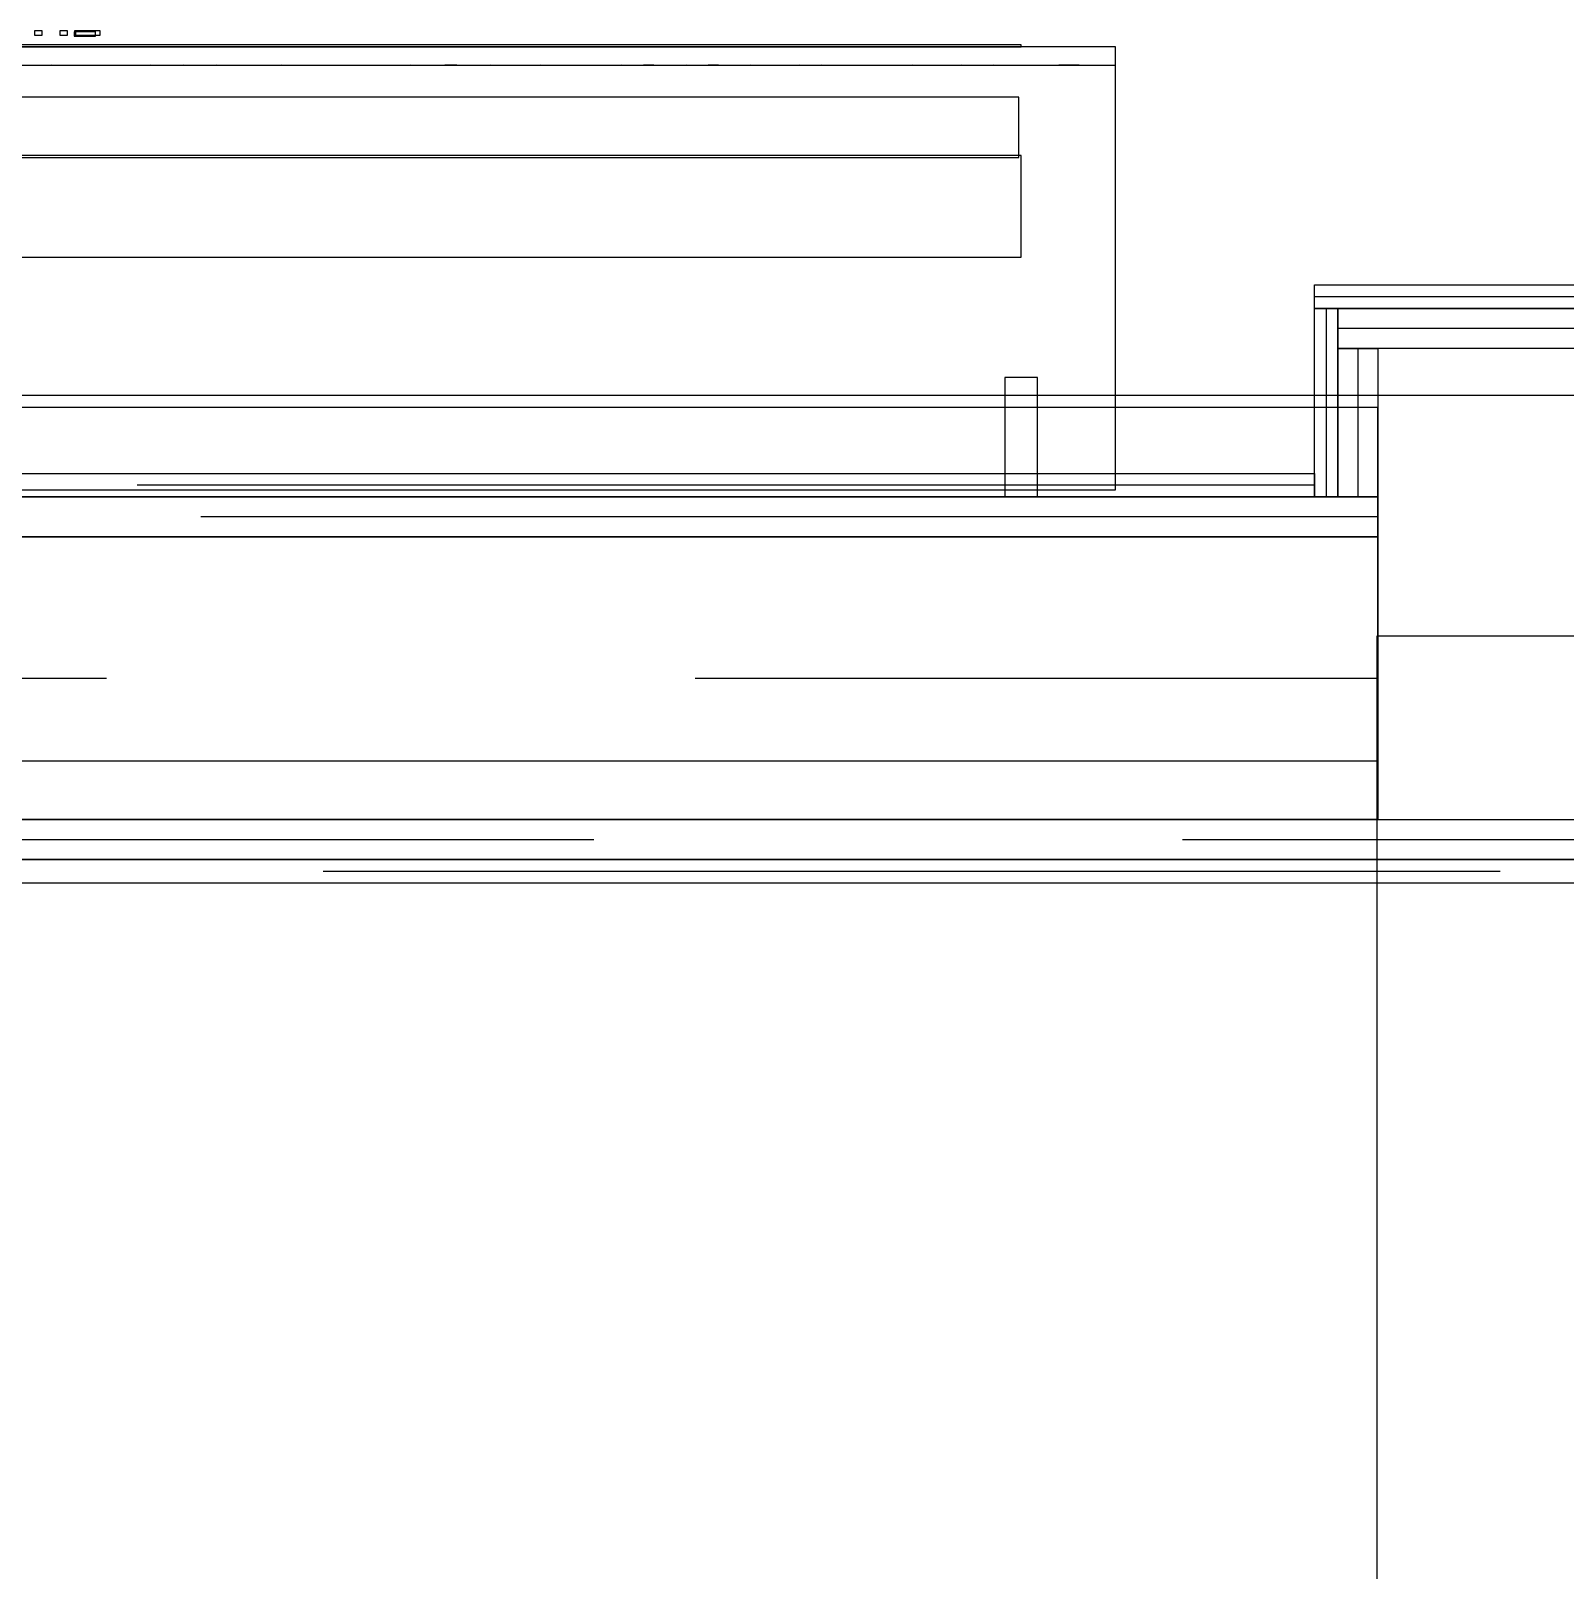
# Model space of a CAD drawing. Extents: x -23.2 to 18.8, y -18.4 to 11.3.
# Drawn here: x -2.958 to -2.307, y -0.323 to 0.331 of the extents above; entities that cross this region are included whole.
import ezdxf

# ---------------------------------------------------------------- set-up
doc = ezdxf.new("R2010")
doc.units = 0
doc.linetypes.add('Dashed', pattern=[0.75, 0.5, -0.25])
for name, color, linetype in [('BUILDINGELEMENTPROXY', 8, 'Continuous'), ('EJE_MUROS', 8, 'Continuous'), ('LOSAS', 3, 'Continuous'), ('MUROS', 7, 'Continuous'), ('VIGAS', 5, 'Continuous')]:
    doc.layers.add(name, color=color, linetype=linetype)

msp = doc.modelspace()

# ---------------------------------------------------------------- linework, layer by layer
at = {"layer": 'BUILDINGELEMENTPROXY'}
for p, q in [((-2.95347, 0.33082, 2.9557), (-2.95671, 0.33082, 2.9557)), ((-2.95671, 0.33082, 2.9557), (-2.95671, 0.32902, 2.95576)), ((-2.95671, 0.32902, 2.95576), (-2.95347, 0.32902, 2.95576)), ((-2.95347, 0.32902, 2.95576), (-2.95347, 0.33082, 2.9557)), ((-2.94282, 0.33082, 2.9557), (-2.94606, 0.33082, 2.9557)), ((-2.94606, 0.33082, 2.9557), (-2.94606, 0.32902, 2.95576)), ((-2.94606, 0.32902, 2.95576), (-2.94282, 0.32902, 2.95576)), ((-2.94282, 0.32902, 2.95576), (-2.94282, 0.33082, 2.9557)), ((-2.93081, 0.3304, 2.94252), (-2.93999, 0.3304, 2.94252)), ((-2.93999, 0.3304, 2.94252), (-2.93999, 0.3286, 2.94258)), ((-2.93999, 0.3286, 2.94258), (-2.93081, 0.3286, 2.94258)), ((-2.92893, 0.33082, 2.9557), (-2.93976, 0.33082, 2.9557)), ((-2.93976, 0.33082, 2.9557), (-2.93976, 0.32902, 2.95576)), ((-2.93976, 0.32902, 2.95576), (-2.92893, 0.32902, 2.95576)), ((-2.93081, 0.33062, 2.94935), (-2.93929, 0.33062, 2.94935)), ((-2.93929, 0.33062, 2.94935), (-2.93929, 0.32882, 2.9494)), ((-2.93929, 0.32882, 2.9494), (-2.93081, 0.32882, 2.9494)), ((-2.93081, 0.32882, 2.9494), (-2.93081, 0.33062, 2.94935)), ((-2.93081, 0.3286, 2.94258), (-2.93081, 0.3304, 2.94252)), ((-2.92893, 0.32902, 2.95576), (-2.92893, 0.33082, 2.9557)), ((-2.49766, 0.32406, 3.0193), (-3.43766, 0.32406, 3.0193)), ((-2.53766, 0.32487, 2.86913), (-3.39766, 0.32487, 2.86913)), ((-3.39766, 0.32403, 2.86913), (-2.53766, 0.32403, 2.86913)), ((-2.53766, 0.32403, 2.86913), (-2.53766, 0.32487, 2.86913)), ((-2.49766, 0.31886, 3.0249), (-2.49766, 0.32406, 3.0193)), ((-2.49766, 0.31605, 3.02449), (-3.43766, 0.31605, 3.02449)), ((-2.96082, 0.31629, 3.02506), (-2.95425, 0.31628, 3.02505)), ((-2.95425, 0.31628, 3.02505), (-2.94968, 0.31631, 3.02508)), ((-2.94968, 0.31631, 3.02508), (-2.94392, 0.31629, 3.02506)), ((-2.94392, 0.31629, 3.02506), (-2.9391, 0.31629, 3.02506)), ((-2.9391, 0.31629, 3.02506), (-2.93452, 0.31628, 3.02505)), ((-2.93452, 0.31628, 3.02505), (-2.92764, 0.31629, 3.02506)), ((-2.92764, 0.31629, 3.02506), (-2.92309, 0.31629, 3.02506)), ((-2.92309, 0.31629, 3.02506), (-2.91707, 0.31628, 3.02505)), ((-2.91707, 0.31628, 3.02505), (-2.91258, 0.31624, 3.025)), ((-2.91258, 0.31624, 3.025), (-2.90768, 0.31632, 3.02509)), ((-2.90768, 0.31632, 3.02509), (-2.90242, 0.31629, 3.02506)), ((-2.90242, 0.31629, 3.02506), (-2.89789, 0.31622, 3.02499)), ((-2.89789, 0.31622, 3.02499), (-2.89357, 0.3164, 3.02515)), ((-2.89357, 0.3164, 3.02515), (-2.8891, 0.31626, 3.02503)), ((-2.8891, 0.31626, 3.02503), (-2.88433, 0.31626, 3.02503)), ((-2.88433, 0.31626, 3.02503), (-2.87949, 0.31635, 3.02512)), ((-2.87949, 0.31635, 3.02512), (-2.87466, 0.31626, 3.02503)), ((-2.87466, 0.31626, 3.02503), (-2.86987, 0.31626, 3.02503)), ((-2.86987, 0.31626, 3.02503), (-2.86301, 0.31627, 3.02504)), ((-2.86301, 0.31627, 3.02504), (-2.85654, 0.31629, 3.02506)), ((-2.85654, 0.31629, 3.02506), (-2.85197, 0.31633, 3.0251)), ((-2.85197, 0.31633, 3.0251), (-2.84685, 0.31624, 3.02501)), ((-2.84685, 0.31624, 3.02501), (-2.84065, 0.31627, 3.02504)), ((-2.84065, 0.31627, 3.02504), (-2.83588, 0.31629, 3.02506)), ((-2.83588, 0.31629, 3.02506), (-2.83133, 0.31629, 3.02507)), ((-2.83133, 0.31629, 3.02507), (-2.82445, 0.31628, 3.02505)), ((-2.82445, 0.31628, 3.02505), (-2.81757, 0.31629, 3.02506)), ((-2.81757, 0.31629, 3.02506), (-2.81302, 0.31629, 3.02506)), ((-2.81302, 0.31629, 3.02506), (-2.80635, 0.31629, 3.02506)), ((-2.80635, 0.31629, 3.02506), (-2.80185, 0.31625, 3.02501)), ((-2.80185, 0.31625, 3.02501), (-2.79693, 0.31639, 3.02514)), ((-2.79693, 0.31639, 3.02514), (-2.79207, 0.31629, 3.02507)), ((-2.79207, 0.31629, 3.02507), (-2.78752, 0.31623, 3.02499)), ((-2.78752, 0.31623, 3.02499), (-2.78242, 0.31631, 3.02508)), ((-2.78242, 0.31631, 3.02508), (-2.77742, 0.31631, 3.02508)), ((-2.77742, 0.31631, 3.02508), (-2.77271, 0.31623, 3.02499)), ((-2.77271, 0.31623, 3.02499), (-2.76765, 0.31628, 3.02506)), ((-2.76765, 0.31628, 3.02506), (-2.76289, 0.31634, 3.0251)), ((-2.76289, 0.31634, 3.0251), (-2.75796, 0.31624, 3.025)), ((-2.75796, 0.31624, 3.025), (-2.75285, 0.31627, 3.02504)), ((-2.75285, 0.31627, 3.02504), (-2.74645, 0.31629, 3.02506)), ((-2.74645, 0.31629, 3.02506), (-2.74189, 0.31633, 3.0251)), ((-2.74189, 0.31633, 3.0251), (-2.73681, 0.31625, 3.02501)), ((-2.73681, 0.31625, 3.02501), (-2.72922, 0.31625, 3.02502)), ((-2.72922, 0.31625, 3.02502), (-2.72469, 0.31628, 3.02505)), ((-2.72469, 0.31628, 3.02505), (-2.71678, 0.31627, 3.02504)), ((-2.71678, 0.31627, 3.02504), (-2.71202, 0.31629, 3.02506)), ((-2.71202, 0.31629, 3.02506), (-2.70749, 0.31632, 3.02509)), ((-2.70749, 0.31632, 3.02509), (-2.70259, 0.31626, 3.02503)), ((-2.70259, 0.31626, 3.02503), (-2.69817, 0.3163, 3.02507)), ((-2.69817, 0.3163, 3.02507), (-2.69373, 0.31632, 3.02509)), ((-2.69373, 0.31632, 3.02509), (-2.68913, 0.31625, 3.02502)), ((-2.68913, 0.31625, 3.02502), (-2.6845, 0.31629, 3.02506)), ((-2.6845, 0.31629, 3.02506), (-2.67997, 0.31632, 3.02509)), ((-2.67997, 0.31632, 3.02509), (-2.67507, 0.31626, 3.02503)), ((-2.67507, 0.31626, 3.02503), (-2.67065, 0.3163, 3.02507)), ((-2.67065, 0.3163, 3.02507), (-2.66621, 0.31632, 3.02509)), ((-2.66621, 0.31632, 3.02509), (-2.66161, 0.31625, 3.02502)), ((-2.66161, 0.31625, 3.02502), (-2.65698, 0.31629, 3.02506)), ((-2.65698, 0.31629, 3.02506), (-2.65245, 0.31632, 3.02509)), ((-2.65245, 0.31632, 3.02509), (-2.64755, 0.31626, 3.02503)), ((-2.64755, 0.31626, 3.02503), (-2.64111, 0.31627, 3.02504)), ((-2.64111, 0.31627, 3.02504), (-2.63634, 0.31629, 3.02506)), ((-2.63634, 0.31629, 3.02506), (-2.63181, 0.31632, 3.02509)), ((-2.63181, 0.31632, 3.02509), (-2.62691, 0.31626, 3.02503)), ((-2.62691, 0.31626, 3.02503), (-2.62249, 0.3163, 3.02507)), ((-2.62249, 0.3163, 3.02507), (-2.61805, 0.31629, 3.02506)), ((-2.61805, 0.31629, 3.02506), (-2.61117, 0.31628, 3.02505)), ((-2.61117, 0.31628, 3.02505), (-2.60663, 0.31629, 3.02506)), ((-2.60663, 0.31629, 3.02506), (-2.60176, 0.31625, 3.02502)), ((-2.60176, 0.31625, 3.02502), (-2.59748, 0.31624, 3.025)), ((-2.59748, 0.31624, 3.025), (-2.5932, 0.31627, 3.02504)), ((-2.5932, 0.31627, 3.02504), (-2.58851, 0.31625, 3.02502)), ((-2.58851, 0.31625, 3.02502), (-2.58365, 0.31638, 3.02514)), ((-2.58365, 0.31638, 3.02514), (-2.57888, 0.31624, 3.02501)), ((-2.57888, 0.31624, 3.02501), (-2.57378, 0.31627, 3.02504)), ((-2.57378, 0.31627, 3.02504), (-2.56756, 0.31629, 3.02506)), ((-2.56756, 0.31629, 3.02506), (-2.56301, 0.3163, 3.02508)), ((-2.56301, 0.3163, 3.02508), (-2.55614, 0.31627, 3.02504)), ((-2.55614, 0.31627, 3.02504), (-2.54926, 0.3163, 3.02507)), ((-2.54926, 0.3163, 3.02507), (-2.54472, 0.31629, 3.02506)), ((-2.54472, 0.31629, 3.02506), (-2.53973, 0.31624, 3.02501)), ((-2.53973, 0.31624, 3.02501), (-2.53555, 0.31624, 3.02501)), ((-2.53555, 0.31624, 3.02501), (-2.53137, 0.31625, 3.02502)), ((-2.53137, 0.31625, 3.02502), (-2.52653, 0.31626, 3.02504)), ((-2.52653, 0.31626, 3.02504), (-2.52174, 0.31635, 3.02512)), ((-2.52174, 0.31635, 3.02512), (-2.51741, 0.31631, 3.02508)), ((-2.51741, 0.31631, 3.02508), (-2.51306, 0.3163, 3.02507)), ((-2.51306, 0.3163, 3.02507), (-2.50844, 0.31629, 3.02506)), ((-2.50844, 0.31629, 3.02506), (-2.50359, 0.31629, 3.02506)), ((-2.50359, 0.31629, 3.02506), (-2.49766, 0.31629, 3.02506)), ((-2.49766, 0.31765, 3.02529), (-2.49766, 0.31886, 3.0249)), ((-2.49766, 0.31685, 3.02529), (-2.49766, 0.31765, 3.02529)), ((-2.49766, 0.31629, 3.02506), (-2.49766, 0.31685, 3.02529)), ((-2.49766, 0.31345, 3.02709), (-2.49766, 0.31605, 3.02449)), ((-2.49766, 0.28545, 3.03559), (-2.49766, 0.31345, 3.02709)), ((-2.53866, 0.30261, 2.80264), (-3.39666, 0.30261, 2.80264)), ((-2.53866, 0.30174, 2.80314), (-2.53866, 0.30261, 2.80264)), ((-2.53866, 0.27705, 2.76082), (-2.53866, 0.30174, 2.80314)), ((-2.49766, 0.28257, 3.03813), (-2.49766, 0.28545, 3.03559)), ((-2.49766, 0.28192, 3.03831), (-2.49766, 0.28257, 3.03813)), ((-2.49766, 0.23455, 3.04399), (-2.49766, 0.28192, 3.03831)), ((-3.39666, 0.27705, 2.76082), (-2.53866, 0.27705, 2.76082)), ((-2.53766, 0.27792, 2.76031), (-2.96766, 0.27792, 2.76031)), ((-2.53766, 0.23473, 2.78551), (-2.53766, 0.27792, 2.76031)), ((-3.39766, 0.23473, 2.78551), (-2.53766, 0.23473, 2.78551)), ((-2.49766, 0.18692, 3.04681), (-2.49766, 0.23455, 3.04399)), ((-2.53766, 0.18366, 2.81335), (-2.54458, 0.18366, 2.80935)), ((-2.54458, 0.18366, 2.80935), (-2.54458, 0.13292, 2.80935)), ((-2.53766, 0.18366, 2.87714), (-2.54458, 0.18366, 2.87314)), ((-2.54458, 0.18366, 2.87314), (-2.54458, 0.13292, 2.87314)), ((-2.53073, 0.18366, 2.80935), (-2.53766, 0.18366, 2.81335)), ((-2.53073, 0.18366, 2.87314), (-2.53766, 0.18366, 2.87714)), ((-2.53073, 0.13292, 2.80935), (-2.53073, 0.18366, 2.80935)), ((-2.53073, 0.13292, 2.87314), (-2.53073, 0.18366, 2.87314)), ((-2.49766, 0.13592, 3.04831), (-2.49766, 0.18692, 3.04681)), ((-3.43766, 0.13592, 3.04831), (-2.49766, 0.13592, 3.04831)), ((-2.54458, 0.13292, 2.80935), (-2.53766, 0.13292, 2.81335)), ((-2.54458, 0.13292, 2.87314), (-2.53766, 0.13292, 2.87714)), ((-2.53766, 0.13292, 2.81335), (-2.53073, 0.13292, 2.80935)), ((-2.53766, 0.13292, 2.87714), (-2.53073, 0.13292, 2.87314))]:
    msp.add_line(p, q, dxfattribs=at)
at = {"layer": 'EJE_MUROS', "linetype": 'Dashed'}
for p, q in [((-2.16916, 0.21792), (-2.41316, 0.21792)), ((-2.40816, 0.21292), (-2.40816, 0.13292)), ((-2.18616, 0.20442), (-2.40316, 0.20442)), ((-2.39466, 0.19592), (-2.39466, 0.13292)), ((-2.41316, 0.13792), (-5.65916, 0.13792)), ((-2.38616, 0.12442), (-5.67616, 0.12442)), ((-5.67616, 0.05592), (-2.38616, 0.05592)), ((-4.71916, -0.01258), (-0.83417, -0.01258)), ((-0.83417, -0.02608), (-4.71916, -0.02608))]:
    msp.add_line(p, q, dxfattribs=at)
at = {"layer": 'LOSAS'}
for p, q in [((1.66384, 0.17592), (-5.72616, 0.17592)), ((-3.58616, -0.00408), (-2.38655, -0.00408)), ((-2.38655, -0.00408), (-2.38655, -1.17658))]:
    msp.add_line(p, q, dxfattribs=at)
at = {"layer": 'MUROS'}
for p, q in [((-2.41316, 0.21292), (-2.41316, 0.22292)), ((-2.41316, 0.22292), (-2.16916, 0.22292)), ((-2.16916, 0.21292), (-2.41316, 0.21292)), ((-2.41316, 0.13292), (-2.41316, 0.21292)), ((-2.41316, 0.21292), (-2.40316, 0.21292)), ((-2.40316, 0.19592), (-2.40316, 0.21292)), ((-2.40316, 0.21292), (-2.18616, 0.21292)), ((-2.40316, 0.21292), (-2.40316, 0.13292)), ((-2.18616, 0.19592), (-2.40316, 0.19592)), ((-2.40316, 0.13292), (-2.40316, 0.19592)), ((-2.40316, 0.19592), (-2.38616, 0.19592)), ((-2.38616, 0.19592), (-2.38616, 0.13292)), ((-5.65916, 0.14292), (-2.41316, 0.14292)), ((-2.41316, 0.14292), (-2.41316, 0.13292)), ((-5.67616, 0.13292), (-2.38616, 0.13292)), ((-2.41316, 0.13292), (-5.65916, 0.13292)), ((-2.40316, 0.13292), (-2.41316, 0.13292)), ((-2.38616, 0.13292), (-2.40316, 0.13292)), ((-2.38616, 0.13292), (-2.38616, 0.11592)), ((-5.67616, 0.11592), (-2.38616, 0.11592)), ((-2.38616, 0.11592), (-5.67616, 0.11592)), ((-2.38616, 0.11592), (-2.38616, -0.00408)), ((-2.38616, -0.00408), (-5.67616, -0.00408)), ((-4.71916, -0.00408), (-0.83417, -0.00408)), ((-0.83417, -0.02108), (-4.71916, -0.02108)), ((-4.71916, -0.02108), (-0.83417, -0.02108)), ((-0.83417, -0.03108), (-4.71916, -0.03108))]:
    msp.add_line(p, q, dxfattribs=at)
at = {"layer": 'VIGAS'}
for p, q in [((-2.38616, 0.17092), (-4.67116, 0.17092)), ((-2.38616, 0.02092), (-2.38616, 0.17092)), ((-2.18655, 0.07377), (-2.38655, 0.07377)), ((-2.38655, 0.07377), (-2.38655, -1.17658)), ((-4.67116, 0.02092), (-2.38616, 0.02092))]:
    msp.add_line(p, q, dxfattribs=at)

doc.saveas('drawing.dxf')
